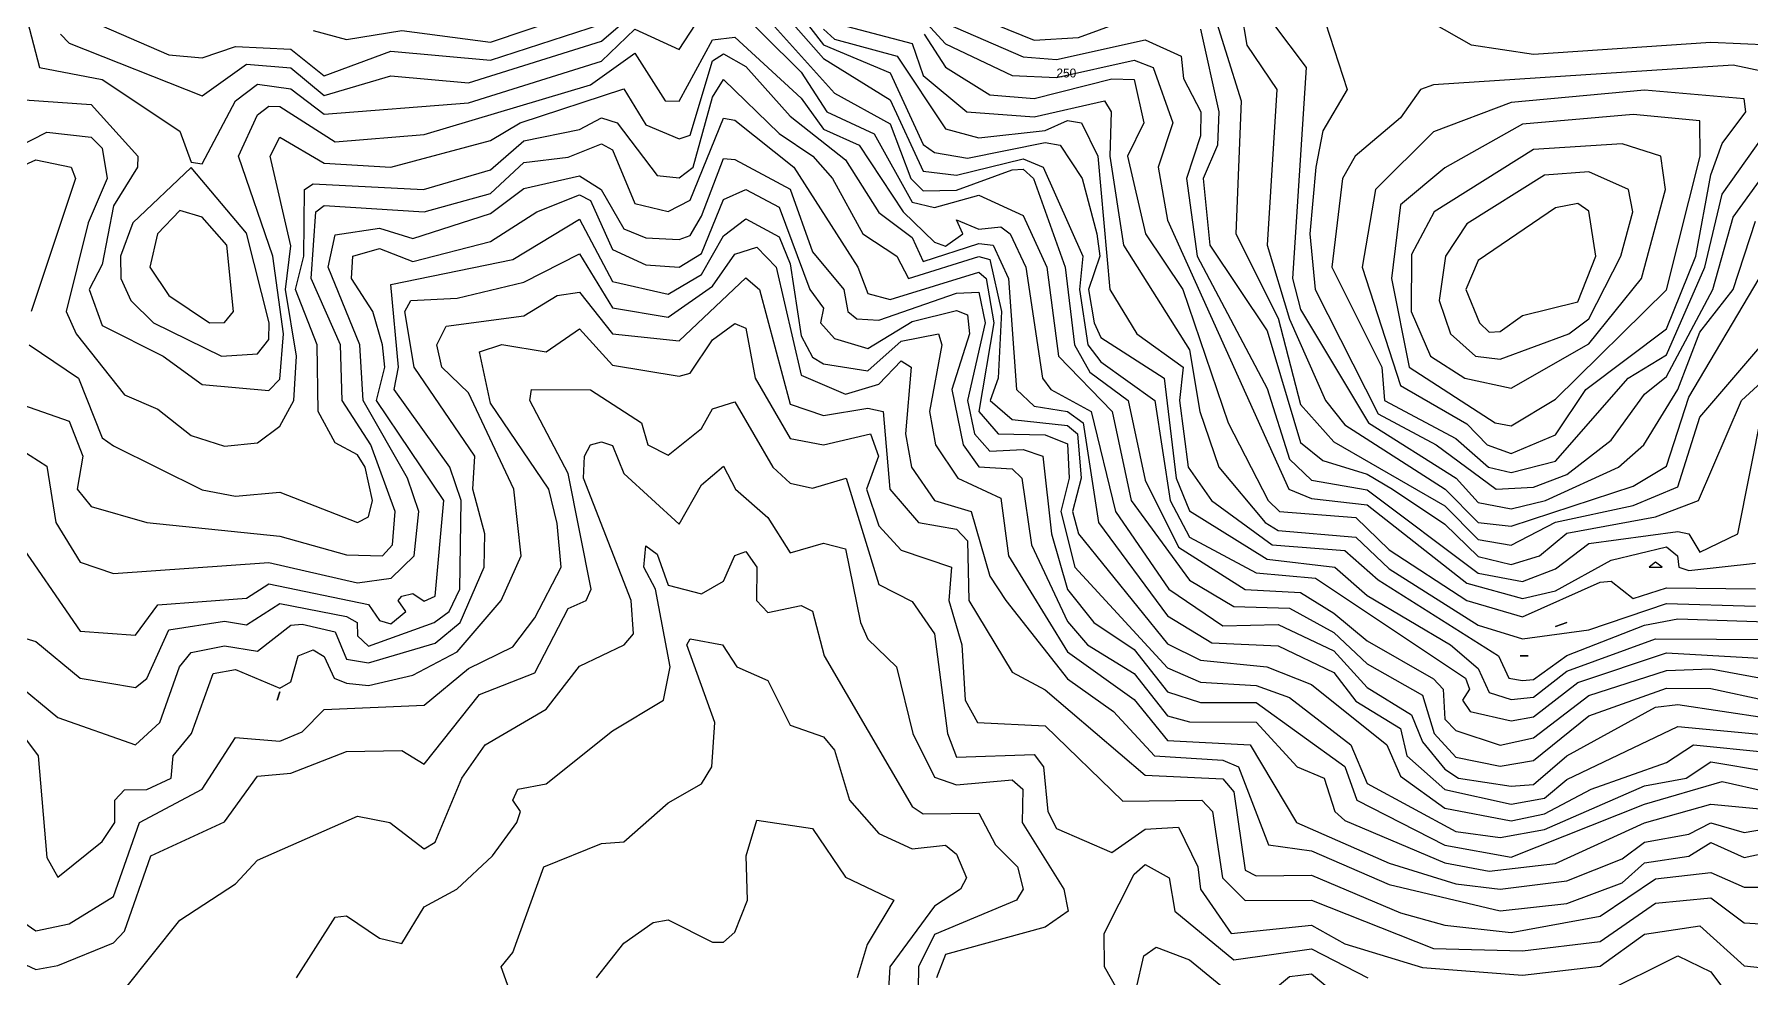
# Model space of a CAD drawing. Header units: metres. Extents: x 310028 to 360472, y 4137098 to 4159193.
# Drawn here: x 340161 to 342481, y 4156268 to 4157542 of the extents above; entities that cross this region are included whole.
import ezdxf

# ---------------------------------------------------------------- set-up
doc = ezdxf.new("R2010")
doc.units = ezdxf.units.M
for name, color, linetype in [('CONTOUR', 254, 'Continuous'), ('CONTOUR_INDEX', 33, 'Continuous'), ('CONTOUR_LABELS', 7, 'Continuous')]:
    doc.layers.add(name, color=color, linetype=linetype)

msp = doc.modelspace()

# ---------------------------------------------------------------- linework, layer by layer
at = {"layer": 'CONTOUR'}
for points, elevation in [([(342547.5, 4157525.5), (342427.5, 4157531.2), (342187.5, 4157514.8), (342103.8, 4157527.5), (342050.6, 4157557.5), (342007.5, 4157616.5), (341947.5, 4157632.1), (341932.5, 4157663.9), (341886.1, 4157692.5), (341881.3, 4157677.5), (341898.6, 4157662.5), (341909.2, 4157632.5), (341906.5, 4157557.5), (341935.6, 4157467.5), (341902.5, 4157411.8), (341893.2, 4157362.5), (341885.2, 4157272.5), (341892.5, 4157197.5), (341977.5, 4157029.3), (342056, 4156987.5), (342137.2, 4156927.5)], 310), ([(341107.5, 4157683), (341227.5, 4157527.8), (341317.5, 4157490.1), (341362.5, 4157393.3), (341377.5, 4157382.3), (341422.5, 4157374.9), (341527.5, 4157396.2), (341547.7, 4157392.5), (341577.1, 4157347.5), (341597, 4157272.5), (341601.3, 4157242.5), (341585.8, 4157197.5), (341593.7, 4157152.5), (341602.5, 4157132.8), (341688.2, 4157077.5), (341704.2, 4156942.5), (341722.5, 4156898.6), (341827.5, 4156833.1), (341919.1, 4156822.5), (341962.5, 4156784.2), (342075.5, 4156717.5), (342112.5, 4156685.6), (342127.5, 4156652.9), (342157.5, 4156643.7), (342187.5, 4156646.9), (342232.5, 4156681.8), (342352.5, 4156725.5), (342517.5, 4156724.7)], 210), ([(340132.4, 4157632.5), (340167.7, 4157497.5), (340252.5, 4157481.3), (340357.5, 4157411.3), (340372.5, 4157369.5), (340387.5, 4157367), (340432.5, 4157452.5), (340462.5, 4157474.7), (340507.5, 4157468.7), (340552.5, 4157434.3), (340747.5, 4157449.5), (340927.5, 4157505.8), (340972.5, 4157549.2), (341032.5, 4157521.7), (341077.5, 4157591.2)], 180), ([(341092.5, 4157629.9), (341242.5, 4157462.8), (341317.5, 4157421.3), (341345.5, 4157347.5), (341362.5, 4157330.6), (341407.5, 4157331.5), (341482.5, 4157358.9), (341497.5, 4157359.8), (341511.5, 4157347.5), (341554.4, 4157227.5), (341566.8, 4157122.5), (341587.5, 4157085.6), (341639.6, 4157047.5), (341662.5, 4156939.8), (341707.5, 4156849.4), (341797.5, 4156792.4), (341872.5, 4156788), (341917.5, 4156760.4), (341962.5, 4156722.7), (342052.5, 4156671.5), (342065.3, 4156657.5), (342067.5, 4156617.2), (342082.5, 4156601.6), (342142.5, 4156581.8), (342187.5, 4156591.9), (342262.5, 4156649.1), (342367.5, 4156682.8), (342427.5, 4156685.2), (342517.5, 4156668.3)], 190), ([(341092.5, 4157595.5), (341197.5, 4157491.2), (341232.3, 4157437.5), (341296.3, 4157407.5), (341347.5, 4157315.5), (341377.5, 4157308), (341437.5, 4157324.7), (341497.5, 4157297.2), (341529.7, 4157227.5), (341545.3, 4157107.5), (341618, 4157032.5), (341643.5, 4156912.5), (341722.5, 4156804.7), (341782.5, 4156769.1), (341857.5, 4156766.9), (341917.5, 4156734.2), (341962.5, 4156691.7), (342037.5, 4156649.4), (342053.4, 4156597.5), (342082.5, 4156565.9), (342142.5, 4156553.6), (342187.5, 4156561.1), (342262.5, 4156621.5), (342367.5, 4156659), (342427.5, 4156658.5), (342502.5, 4156642.1)], 180), ([(341317.5, 4157613.4), (341512.5, 4157534.3), (341572.5, 4157537.7), (341662.5, 4157570.7)], 270), ([(340196, 4157542.5), (340207.5, 4157530), (340387.5, 4157459), (340447.5, 4157501.7), (340507.5, 4157496.9), (340552.5, 4157459.6), (340642.5, 4157486), (340747.5, 4157476.8), (340927.5, 4157533), (340972.5, 4157571.6)], 190), ([(340537.5, 4157547.1), (340582.5, 4157535.3), (340657.5, 4157547.3), (340777.5, 4157531.4), (340927.5, 4157582.1)], 210), ([(341749.7, 4157587.5), (341792.5, 4157452.5), (341785, 4157272.5), (341842.5, 4157158.5), (341872.5, 4157041.9), (341917.5, 4156991.7), (342067.5, 4156905.3), (342112.5, 4156859.7), (342157.5, 4156852.1), (342217.5, 4156883.2), (342322.5, 4156905.7), (342382.5, 4156930.8), (342412.5, 4157025.1), (342496.1, 4157122.5)], 280), ([(341792.2, 4157572.5), (341799.8, 4157527.5), (341840.3, 4157467.5), (341827.3, 4157257.5), (341857.5, 4157157.2), (341906.2, 4157047.5), (341932.5, 4157014.5), (342068.1, 4156927.5), (342112.5, 4156882.7), (342157.5, 4156877.6), (342322.5, 4156931.7), (342367.5, 4156958.7), (342397.5, 4157052.1), (342492.6, 4157212.5)], 290), ([(341227.5, 4157549.2), (341242.5, 4157535.6), (341327.1, 4157512.5), (341392.5, 4157414.3), (341437.5, 4157402.1), (341527.5, 4157412.2), (341557.5, 4157425.8), (341576.2, 4157422.5), (341598.3, 4157377.5), (341614.7, 4157197.5), (341651.3, 4157137.5), (341713.9, 4157092.5), (341708.7, 4157047.5), (341720.6, 4156957.5), (341752, 4156912.5), (341834.2, 4156852.5), (341932.5, 4156844.7), (341977.5, 4156805.2), (342140.3, 4156702.5), (342154.3, 4156672.5), (342172.5, 4156669.2), (342187.5, 4156670.5), (342232.5, 4156703.1), (342337.5, 4156744.2), (342382.5, 4156752.5), (342502.5, 4156748.4)], 220), ([(341241.1, 4157557.5), (341347.5, 4157529.9), (341362.5, 4157486.3), (341421.6, 4157437.5), (341512.5, 4157430.7), (341607.6, 4157452.5), (341616.6, 4157437.5), (341614.9, 4157377.5), (341633.2, 4157257.5), (341722.5, 4157115.8), (341736.2, 4157032.5), (341762, 4156957.5), (341824.6, 4156882.5), (341842.5, 4156871.8), (341947.5, 4156862.9), (341992.5, 4156820.1), (342112.5, 4156744.1), (342172.5, 4156725.4), (342262.5, 4156737.6), (342367.5, 4156773.5), (342487.5, 4156769.6)], 230), ([(341392.5, 4157557.4), (341497.5, 4157511.6), (341542.5, 4157508.3), (341662.5, 4157534.7), (341711.2, 4157512.5), (341714.4, 4157482.5), (341737.7, 4157437.5), (341737.5, 4157405.1), (341718.3, 4157347.5), (341732.7, 4157242.5), (341827.5, 4157063.8), (341857.5, 4156968.3), (341887.5, 4156940), (341962.5, 4156927), (342112.5, 4156814.2), (342172.5, 4156803.2), (342217.5, 4156820), (342262.5, 4156854.4), (342382.5, 4156870.6), (342397.5, 4156867.5), (342412.5, 4156842.4), (342463.7, 4156867.5), (342496.5, 4157032.5)], 260), ([(341737.5, 4157549.3), (341762.3, 4157437.5), (341760.5, 4157392.5), (341741.1, 4157347.5), (341749.9, 4157257.5), (341827.5, 4157141.4), (341872.5, 4156990.7), (341902.5, 4156966.3), (341962.5, 4156948.1), (341996.7, 4156927.5), (342067.5, 4156880.5), (342112.5, 4156836.8), (342157.5, 4156825.9), (342195.5, 4156837.5), (342232.5, 4156868.2), (342352.5, 4156890.3), (342410.7, 4156912.5), (342468.7, 4157047.5), (342517.9, 4157092.5)], 270), ([(340147.5, 4157453.8), (340237.5, 4157447.2), (340300.5, 4157377.5), (340300.3, 4157362.5), (340267.5, 4157310.3), (340252.5, 4157231.4), (340234.8, 4157197.5), (340252.5, 4157148.9), (340334.9, 4157107.5), (340387.5, 4157069.3), (340477.5, 4157061.2), (340492.5, 4157076.5), (340497.3, 4157137.5), (340482.9, 4157242.5), (340436.5, 4157377.5), (340462.5, 4157433.5), (340477.5, 4157445.1), (340492.5, 4157444.5), (340567.5, 4157397), (340687.5, 4157406.6), (340912.5, 4157473.7), (340972.5, 4157516.9), (341013.3, 4157452.5), (341032.5, 4157451.7), (341077.5, 4157534.9), (341107.5, 4157538.2), (341197.5, 4157455.7), (341227.5, 4157414.1), (341275.8, 4157392.5), (341335.2, 4157302.5), (341377.5, 4157261.4), (341392.5, 4157255.8), (341416, 4157272.5), (341407.5, 4157291.7), (341437.5, 4157278.9), (341467.5, 4157282.1), (341479.8, 4157272.5), (341501, 4157227.5), (341523.9, 4157077.5), (341535.1, 4157062.5), (341589.7, 4157032.5), (341622.3, 4156897.5), (341694.7, 4156792.5), (341767.5, 4156743.3), (341842.5, 4156744.9), (341917.5, 4156709.5), (341962.5, 4156659.8), (342022.5, 4156622.8), (342037.5, 4156586.5), (342067.5, 4156549.3), (342086.2, 4156537.5), (342157.5, 4156526.7), (342187.5, 4156528.8), (342232.5, 4156567.7), (342352.5, 4156633.1), (342382.5, 4156636.8), (342502.5, 4156618.7)], 170), ([(341363.7, 4157542.5), (341392.5, 4157497.6), (341452.5, 4157460.2), (341512.5, 4157455.6), (341617.5, 4157482.1), (341647.5, 4157481.3), (341660.8, 4157422.5), (341638.8, 4157377.5), (341662.8, 4157272.5), (341713.4, 4157197.5), (341774.5, 4157017.5), (341828.6, 4156912.5), (341844.2, 4156897.5), (341947.5, 4156889.4), (341992.5, 4156845.9), (342097.5, 4156777.3), (342172.5, 4156755.4), (342277.5, 4156802.2), (342292.5, 4156803.5), (342322.5, 4156779.9), (342367.5, 4156794.6), (342487.5, 4156793.1)], 240), ([(340117.5, 4157379.2), (340177.5, 4157410.1), (340237.5, 4157403.1), (340252.5, 4157388.4), (340259.2, 4157347.5), (340233.5, 4157287.5), (340203.6, 4157167.5), (340217.3, 4157137.5), (340282.5, 4157055.2), (340327.5, 4157035.9), (340372.5, 4157000.4), (340417.5, 4156985.6), (340462.5, 4156990.5), (340492.5, 4157012.7), (340511.4, 4157047.5), (340515.2, 4157107.5), (340500.4, 4157197.5), (340507.5, 4157256.4), (340479.4, 4157377.5), (340492.5, 4157403.2), (340552.5, 4157368), (340642.5, 4157362.8), (340777.5, 4157398.5), (340817.3, 4157422.5), (340957.5, 4157468.7), (340987.5, 4157420), (341032.5, 4157401.1), (341047.5, 4157405.8), (341077.5, 4157506.3), (341092.5, 4157516), (341122.5, 4157498.7), (341182.5, 4157431.8), (341257.5, 4157372.4), (341302.5, 4157301.5), (341347.5, 4157267.9), (341362.5, 4157235.4), (341437.5, 4157259.5), (341457.1, 4157257.5), (341477.8, 4157212.5), (341488.4, 4157062.5), (341512.5, 4157040), (341557.5, 4157032.8), (341578.5, 4157017.5), (341599.5, 4156882.5), (341692.5, 4156756.7), (341752.5, 4156720.2), (341842.5, 4156715.9), (341917.5, 4156680.2), (341947.5, 4156641.4), (342007.5, 4156604.4), (342016.2, 4156567.5), (342067.5, 4156521.9), (342157.5, 4156502.2), (342202.5, 4156510.5), (342232.5, 4156535.7), (342382.5, 4156606.9), (342502.5, 4156596)], 160), ([(342126.8, 4156957.5), (342157.5, 4156950.2), (342217.5, 4156965.4), (342315.6, 4157077.5), (342367.5, 4157109.1), (342419.2, 4157227.5), (342442.5, 4157326.2), (342543.1, 4157467.5), (342542.7, 4157482.5), (342457.5, 4157500.5), (342052.5, 4157474), (342034.7, 4157467.5), (342007.5, 4157429.4), (341946.4, 4157377.5), (341929.5, 4157347.5), (341914.9, 4157227.5), (341982.5, 4157092.5), (341986.2, 4157047.5), (342082.5, 4156996), (342126.8, 4156957.5)], 320), ([(342125.1, 4156987.5), (342157.5, 4156975.9), (342217.5, 4157000.9), (342258.5, 4157062.5), (342367.5, 4157144.5), (342407.1, 4157242.5), (342427.5, 4157352.5), (342442.5, 4157394.5), (342474.8, 4157437.5), (342472.5, 4157455.2), (342337.5, 4157466.5), (342157.5, 4157450.1), (342052.5, 4157410.2), (341974.1, 4157332.5), (341956.1, 4157227.5), (342007.5, 4157067.6), (342097.5, 4157015.9), (342125.1, 4156987.5)], 330), ([(340117.5, 4157051), (340207.5, 4157019.4), (340226, 4156972.5), (340218.6, 4156927.5), (340237.5, 4156904.5), (340312.5, 4156882.9), (340492.5, 4156864.4), (340582.5, 4156839), (340631.4, 4156837.5), (340644.9, 4156852.5), (340648.4, 4156897.5), (340615.7, 4156987.5), (340576.8, 4157047.5), (340574.6, 4157122.5), (340534.7, 4157212.5), (340541.3, 4157302.5), (340552.5, 4157310.7), (340687.5, 4157302.4), (340777.5, 4157327.1), (340822.5, 4157368.8), (340882.5, 4157376.3), (340927.5, 4157394.3), (340942.5, 4157386.1), (340972.5, 4157313.5), (341017.5, 4157302.9), (341047.5, 4157317.9), (341092.5, 4157429), (341107.5, 4157426.4), (341187.6, 4157362.5), (341274.2, 4157227.5), (341287.5, 4157192.1), (341317.5, 4157184.1), (341437.5, 4157220.8), (341447.4, 4157212.5), (341458, 4157152.5), (341437.5, 4157032.5), (341463.6, 4157002.5), (341527.5, 4157001.1), (341557.5, 4156988.8), (341559.8, 4156942.5), (341548.3, 4156897.5), (341567.4, 4156822.5), (341692.5, 4156686.2), (341737.5, 4156667), (341812.5, 4156662.6), (341857.5, 4156646.5), (341940.4, 4156582.5), (341962.5, 4156530.1), (342082.5, 4156465.3), (342142.5, 4156457), (342202.5, 4156467.9), (342337.5, 4156526.8), (342394, 4156537.5), (342427.5, 4156559.3), (342502.5, 4156547)], 140), ([(342135.6, 4157017.5), (342157.5, 4157013.2), (342217.5, 4157049.2), (342367.5, 4157196.9), (342413.1, 4157377.5), (342412.5, 4157425.1), (342322.5, 4157434), (342172.5, 4157421), (342067.5, 4157361.7), (342007.5, 4157311.6), (341995.5, 4157212.5), (342019.6, 4157092.5), (342135.6, 4157017.5)], 340), ([(342137.2, 4156927.5), (342187.5, 4156930.2), (342232.5, 4156947.4), (342292.5, 4156993.9), (342337.5, 4157056), (342367.5, 4157079.7), (342430.1, 4157197.5), (342457.5, 4157295.3), (342547.5, 4157419.2)], 310), ([(340132.5, 4156987.8), (340177.5, 4156958.6), (340189.7, 4156882.5), (340222.5, 4156829.2), (340267.5, 4156813.9), (340477.5, 4156828.8), (340597.5, 4156801.3), (340642.9, 4156807.5), (340674.2, 4156837.5), (340680.5, 4156897.5), (340665.1, 4156942.5), (340605.4, 4157047.5), (340600.5, 4157122.5), (340557.7, 4157227.5), (340567.5, 4157271.5), (340627.5, 4157280.3), (340672.5, 4157266.4), (340777.5, 4157300.3), (340822.5, 4157334), (340897.5, 4157350.9), (340926.8, 4157332.5), (340957.5, 4157279.6), (340987.5, 4157267.3), (341032.5, 4157265.1), (341047.5, 4157270.2), (341062.5, 4157296.7), (341092.5, 4157374.3), (341107.5, 4157373.1), (341182.5, 4157333.1), (341212.5, 4157248.5), (341255.3, 4157197.5), (341260.3, 4157167.5), (341272.5, 4157157.9), (341302.5, 4157155.8), (341407.5, 4157192.5), (341437.5, 4157194), (341446.1, 4157152.5), (341422.1, 4157047.5), (341431.6, 4157002.5), (341452.5, 4156978.9), (341497.5, 4156981.5), (341524.1, 4156972.5), (341536, 4156867.5), (341557.5, 4156792.4), (341593, 4156747.5), (341647.5, 4156711.1), (341692.5, 4156653.8), (341737.5, 4156639.6), (341812.5, 4156639.4), (341932.5, 4156552.9), (341948.6, 4156507.5), (342067.5, 4156446.9), (342157.5, 4156430.7), (342337.5, 4156502.3), (342442.5, 4156533), (342502.5, 4156519.4)], 130), ([(340413.6, 4157107.5), (340462.5, 4157110.6), (340477.5, 4157130), (340477.9, 4157152.5), (340447.5, 4157273.4), (340372.5, 4157362.4), (340293.7, 4157287.5), (340276.9, 4157242.5), (340277.7, 4157212.5), (340291, 4157182.5), (340321.8, 4157152.5), (340413.6, 4157107.5)], 180), ([(342108.9, 4157107.5), (342142.5, 4157103.5), (342235.5, 4157137.5), (342262.5, 4157157.9), (342305.4, 4157242.5), (342321.7, 4157302.5), (342316.1, 4157332.5), (342262.5, 4157356.6), (342202.5, 4157351.9), (342097.5, 4157286.3), (342068.5, 4157242.5), (342060, 4157182.5), (342075.3, 4157137.5), (342108.9, 4157107.5)], 360), ([(340132.2, 4156867.5), (340222.5, 4156736.1), (340297.5, 4156730.3), (340327.5, 4156771.7), (340447.5, 4156780.3), (340477.5, 4156800), (340612.5, 4156772.1), (340627.5, 4156750.4), (340642.5, 4156745.8), (340662.9, 4156762.5), (340652.6, 4156777.5), (340657.5, 4156783.1), (340672.5, 4156786.8), (340687.5, 4156776.3), (340702.5, 4156783.2), (340714.2, 4156912.5), (340623.1, 4157047.5), (340634.5, 4157092.5), (340631.5, 4157122.5), (340618.1, 4157167.5), (340589.2, 4157212.5), (340591.1, 4157242.5), (340627.5, 4157253), (340672.5, 4157235.1), (340777.5, 4157262.5), (340840.1, 4157302.5), (340897.5, 4157325.5), (340912.5, 4157317.6), (340942.5, 4157251.4), (340987.5, 4157230.8), (341032.5, 4157227.7), (341062.5, 4157245.9), (341092.5, 4157319.2), (341122.5, 4157332.6), (341167.5, 4157308.5), (341209, 4157197.5), (341227.5, 4157172.1), (341223.7, 4157152.5), (341242.5, 4157131.3), (341287.5, 4157117.9), (341347.5, 4157154.3), (341407.5, 4157169.2), (341422.5, 4157163.3), (341425.2, 4157137.5), (341401, 4157062.5), (341416.5, 4156987.5), (341437.5, 4156957.7), (341482.5, 4156955.1), (341495.9, 4156942.5), (341508.6, 4156852.5), (341557.5, 4156748.8), (341584.5, 4156717.5), (341647.5, 4156678.9), (341692.5, 4156621.6), (341722.5, 4156613.3), (341812.5, 4156613), (341868, 4156552.5), (341904.3, 4156537.5), (341918.9, 4156492.5), (341932.5, 4156480.1), (342067.5, 4156423.1), (342127.5, 4156411.5), (342217.5, 4156422.1), (342337.5, 4156477.1), (342427.5, 4156502.1), (342517.5, 4156493.5)], 120), ([(342114.5, 4157152.5), (342127.5, 4157140), (342142.5, 4157140.5), (342172.5, 4157162.3), (342247.5, 4157181), (342271.6, 4157242.5), (342262.5, 4157303.3), (342247.5, 4157313.7), (342217.5, 4157307.9), (342112.5, 4157236.7), (342096.1, 4157197.5), (342114.5, 4157152.5)], 370), ([(340117.5, 4156735.3), (340162.5, 4156721.8), (340222.5, 4156672.6), (340297.5, 4156660), (340312.5, 4156671.8), (340342.5, 4156737.8), (340417.5, 4156749.2), (340447.5, 4156744.3), (340492.5, 4156773.5), (340582.5, 4156755.6), (340596.9, 4156747.5), (340597.5, 4156729.6), (340612.5, 4156715.8), (340701.3, 4156747.5), (340721.5, 4156762.5), (340735.9, 4156792.5), (340737.5, 4156912.5), (340722.5, 4156957.5), (340647, 4157062.5), (340653, 4157092.5), (340642.5, 4157204.1), (340807.5, 4157238.1), (340897.5, 4157292.3), (340942.5, 4157208.2), (341017.5, 4157191.1), (341062.5, 4157217.7), (341092.5, 4157270), (341122.5, 4157292.9), (341167.5, 4157268.5), (341182.5, 4157232.1), (341197.5, 4157134.7), (341212.5, 4157106.1), (341227.5, 4157096.9), (341287.5, 4157087.6), (341332.5, 4157127.6), (341383, 4157137.5), (341387.8, 4157122.5), (341370.7, 4157032.5), (341379, 4156987.5), (341409, 4156942.5), (341467.5, 4156915.7), (341477.8, 4156837.5), (341557.5, 4156708), (341647.5, 4156643.4), (341692.5, 4156588.3), (341804.6, 4156582.5), (341866.9, 4156477.5), (341992.5, 4156422.7), (342082.5, 4156394.7), (342142.5, 4156387.6), (342232.5, 4156398.7), (342307.5, 4156428.4), (342337.5, 4156451.1), (342397.5, 4156461.9), (342427.5, 4156477.2), (342472.5, 4156464.1), (342592.5, 4156484.5)], 110), ([(340397.6, 4157152.5), (340417.5, 4157152.7), (340429.9, 4157167.5), (340421, 4157257.5), (340387.5, 4157295.3), (340357.5, 4157304), (340327.2, 4157272.5), (340316.9, 4157227.5), (340342.5, 4157189.2), (340397.6, 4157152.5)], 190), ([(340143.1, 4156597.5), (340166, 4156567.5), (340177.5, 4156430), (340192.5, 4156403.4), (340252.5, 4156451.9), (340269.6, 4156477.5), (340269.6, 4156507.5), (340282.5, 4156521.6), (340312.5, 4156522.1), (340345.6, 4156537.5), (340348.2, 4156567.5), (340372.9, 4156597.5), (340402.5, 4156678.8), (340432.5, 4156684), (340492.5, 4156658.7), (340507.5, 4156667.5), (340517.1, 4156702.5), (340537.5, 4156710.8), (340552.5, 4156701.7), (340566.1, 4156672.5), (340582.5, 4156665.8), (340612.5, 4156662.4), (340672.5, 4156676.6), (340732.5, 4156708), (340791.8, 4156777.5), (340818.8, 4156837.5), (340809.1, 4156927.5), (340747.5, 4157057.9), (340711.7, 4157092.5), (340704.9, 4157122.5), (340717.5, 4157148), (340822.5, 4157161.9), (340867.5, 4157189.3), (340897.5, 4157194), (340942.5, 4157137.6), (341032.5, 4157127.9), (341122.5, 4157213.3), (341141.1, 4157197.5), (341182.5, 4157042.7), (341227.5, 4157027.4), (341287.5, 4157037.3), (341308.2, 4157032.5), (341317.3, 4156927.5), (341356.1, 4156882.5), (341407.5, 4156873.5), (341422.5, 4156857.9), (341424.2, 4156777.5), (341482.5, 4156680.3), (341527.5, 4156656.7), (341662.5, 4156541.2), (341767.5, 4156536.5), (341782.5, 4156518.8), (341797.5, 4156413), (341812.5, 4156405.2), (341887.5, 4156406.4), (342007.5, 4156355.4), (342067.5, 4156338.6), (342157.5, 4156328.7), (342277.5, 4156351.1), (342352.5, 4156401.4), (342427.5, 4156409.7), (342472.5, 4156390.3), (342502.5, 4156389.9)], 90), ([(340146.4, 4156342.5), (340162.5, 4156331.1), (340207.5, 4156340.7), (340267.5, 4156377.6), (340303, 4156477.5), (340387.6, 4156522.5), (340432.5, 4156592.1), (340492.5, 4156587.4), (340522.5, 4156600), (340552.5, 4156630.1), (340687.5, 4156635.8), (340747.5, 4156685.3), (340807.5, 4156714.9), (340837.5, 4156754), (340873, 4156822.5), (340867.5, 4156881.4), (340856.4, 4156927.5), (340777.5, 4157043.9), (340762.5, 4157113.3), (340792.5, 4157123.1), (340852.5, 4157113.3), (340897.5, 4157144.4), (340942.5, 4157095.4), (341032.5, 4157080.5), (341047.5, 4157084.4), (341077.5, 4157129.4), (341107.5, 4157151.7), (341122.5, 4157145.3), (341135, 4157077.5), (341182.5, 4156996.1), (341227.5, 4156987.4), (341291.1, 4157002.5), (341301.8, 4156972.5), (341285.9, 4156927.5), (341302.5, 4156878.1), (341332.5, 4156845.4), (341400.6, 4156822.5), (341397.1, 4156777.5), (341414.4, 4156717.5), (341419.3, 4156642.5), (341436, 4156612.5), (341527.5, 4156607.9), (341632.5, 4156506.1), (341739.1, 4156507.5), (341753.4, 4156492.5), (341767.1, 4156402.5), (341797.5, 4156372), (341887.5, 4156372.7), (342052.5, 4156307.3), (342172.5, 4156304), (342277.5, 4156316.8), (342352.5, 4156368.7), (342427.5, 4156375.5), (342472.5, 4156341.8), (342517.5, 4156339.2)], 80), ([(340123.1, 4156297.5), (340162.5, 4156278.9), (340192.5, 4156284.3), (340267.5, 4156314.9), (340282.5, 4156330.5), (340317.9, 4156432.5), (340417.5, 4156478.5), (340462.5, 4156540.1), (340507.5, 4156544.3), (340582.5, 4156573.2), (340657.5, 4156574.7), (340687.5, 4156556.4), (340762.5, 4156650.4), (340837.5, 4156679.6), (340882.5, 4156766.3), (340906.7, 4156777.5), (340913.3, 4156792.5), (340882.5, 4156948.9), (340830.5, 4157047.5), (340833, 4157062.5), (340912.5, 4157062.1), (340981.7, 4157017.5), (340990.3, 4156987.5), (341017.5, 4156973.8), (341062.5, 4157009.7), (341077.5, 4157036.2), (341107.5, 4157045.7), (341159.3, 4156957.5), (341182.5, 4156936), (341212.5, 4156928.9), (341258.4, 4156942.5), (341302.5, 4156799), (341347.5, 4156776), (341377.5, 4156732.3), (341395.3, 4156597.5), (341407.5, 4156565.5), (341512.5, 4156569.1), (341525, 4156552.5), (341531.1, 4156492.5), (341542.5, 4156469.2), (341617.5, 4156436.8), (341662.5, 4156468.6), (341707.5, 4156471.2), (341733.5, 4156417.5), (341737.5, 4156387.4), (341778.6, 4156327.5), (341887.5, 4156338.9), (341932.5, 4156313.4), (342037.5, 4156281.6), (342172.5, 4156271.2), (342277.5, 4156283.4), (342337.5, 4156326.4), (342412.5, 4156337.8), (342472.5, 4156283.7), (342502.5, 4156280.6)], 70), ([(340282.5, 4156251.8), (340357.5, 4156345.4), (340432.5, 4156394.4), (340462.5, 4156426.7), (340597.5, 4156486.1), (340641.2, 4156477.5), (340687.5, 4156442), (340702.5, 4156450.7), (340738.4, 4156537.5), (340770.1, 4156582.5), (340852.5, 4156630.7), (340897.5, 4156688.8), (340958.2, 4156717.5), (340970.8, 4156732.5), (340967.4, 4156777.5), (340903.3, 4156942.5), (340904.3, 4156972.5), (340912.5, 4156987.6), (340927.5, 4156991.7), (340942.5, 4156986.5), (340957.5, 4156949.1), (341032.5, 4156880.4), (341062.5, 4156933.8), (341092.5, 4156958.9), (341108.5, 4156927.5), (341152.5, 4156889.3), (341182.5, 4156841.6), (341227.5, 4156854.9), (341257.5, 4156847), (341277.4, 4156747.5), (341287.5, 4156725.2), (341326.4, 4156687.5), (341348.3, 4156597.5), (341377.5, 4156538.5), (341407.5, 4156528.4), (341482.5, 4156535.2), (341497.2, 4156522.5), (341496.3, 4156477.5), (341552.7, 4156387.5), (341558.5, 4156357.5), (341527.5, 4156336.2), (341392.5, 4156299.3), (341380.3, 4156267.5)], 60), ([(342217.5, 4156742.1), (342232.8, 4156747.5), (342217.5, 4156742.1)], 230), ([(340802.6, 4156252.5), (340791.7, 4156282.5), (340807.5, 4156301.8), (340849.6, 4156417.5), (340927.5, 4156449.3), (340957.5, 4156451.3), (341017.5, 4156503.9), (341062.5, 4156529.8), (341076.7, 4156552.5), (341080.5, 4156612.5), (341043, 4156717.5), (341047.5, 4156725.4), (341091.2, 4156717.5), (341110.3, 4156687.5), (341152.5, 4156669.3), (341182.5, 4156609.1), (341227.5, 4156593), (341242.5, 4156575.2), (341262.9, 4156507.5), (341302.4, 4156462.5), (341347.5, 4156441.7), (341392.5, 4156447), (341407.5, 4156434.8), (341420.9, 4156402.5), (341412.6, 4156387.5), (341377.5, 4156364.3), (341317.3, 4156282.5), (341315.3, 4156252.5)], 40), ([(342169.4, 4156702.5), (342180.2, 4156702.5), (342169.4, 4156702.5)], 230), ([(340489.1, 4156642.5), (340492.5, 4156653.8), (340489.1, 4156642.5)], 90), ([(340920.5, 4156267.5), (340957.5, 4156314.4), (340997.4, 4156342.5), (341017.5, 4156346.1), (341077.5, 4156315.6), (341092.5, 4156315.7), (341107.5, 4156329.4), (341125, 4156372.5), (341123.1, 4156432.5), (341137.5, 4156480.6), (341212.5, 4156469.5), (341257.5, 4156403.4), (341322.8, 4156372.5), (341286.6, 4156312.5), (341273.1, 4156267.5)], 30), ([(341624.7, 4156252.5), (341607.3, 4156282.5), (341607.2, 4156327.5), (341647.5, 4156407.7), (341662.5, 4156420.5), (341694.9, 4156402.5), (341702.7, 4156357.5), (341782.5, 4156291.8), (341887.5, 4156306.7), (341963.4, 4156267.5)], 60), ([(342277.5, 4156245.2), (342382.5, 4156297.2), (342427.5, 4156275.6), (342472.5, 4156215.3)], 60)]:
    msp.add_lwpolyline(points, dxfattribs=dict(at, elevation=elevation))
at = {"layer": 'CONTOUR_INDEX'}
for points, elevation in [([(341092.5, 4157663), (341227.5, 4157509.7), (341317.5, 4157453.7), (341362.5, 4157357.5), (341407.5, 4157352), (341497.5, 4157374), (341524.4, 4157362.5), (341578.1, 4157242.5), (341573.8, 4157197.5), (341585.1, 4157122.5), (341602.5, 4157099.9), (341675.4, 4157047.5), (341696.1, 4156912.5), (341722.5, 4156863.1), (341812.5, 4156814.9), (341892.7, 4156807.5), (342095.4, 4156672.5), (342101, 4156657.5), (342091.6, 4156642.5), (342101.9, 4156627.5), (342157.5, 4156614.7), (342187.5, 4156620.4), (342247.5, 4156666.6), (342367.5, 4156706.8), (342532.5, 4156697.4)], 200), ([(340237.5, 4157560.1), (340342.5, 4157514.5), (340387.5, 4157510.2), (340432.5, 4157525.8), (340507.5, 4157522), (340552.5, 4157486.1), (340642.5, 4157519.6), (340777.5, 4157507.4), (340927.5, 4157555.9)], 200), ([(341362.5, 4157562.3), (341392.5, 4157529.3), (341482.5, 4157486.6), (341542.5, 4157483.9), (341647.5, 4157507.2), (341673.3, 4157497.5), (341699.7, 4157422.5), (341679.9, 4157362.5), (341692.5, 4157291.3), (341856.6, 4156927.5), (341887.5, 4156915.1), (341962.5, 4156906.6), (342097.5, 4156800.8), (342172.5, 4156780.2), (342217.5, 4156790.5), (342292.5, 4156831.6), (342367.5, 4156849.8), (342382.1, 4156837.5), (342384.2, 4156822.5), (342397.5, 4156817.9), (342487.5, 4156827.9)], 250), ([(341834.6, 4157557.5), (341880.1, 4157497.5), (341861.5, 4157212.5), (341872.5, 4157170.3), (341964.6, 4157017.5), (342083.2, 4156942.5), (342112.5, 4156909.6), (342157.5, 4156901.2), (342203.8, 4156912.5), (342302.6, 4156957.5), (342336.8, 4156987.5), (342382.5, 4157062.2), (342412.5, 4157139.8), (342457.4, 4157197.5), (342487.5, 4157289.9)], 300), ([(340153.8, 4157122.5), (340220.2, 4157077.5), (340252.5, 4156997.2), (340267.5, 4156986.4), (340387.5, 4156926.7), (340432.5, 4156918.1), (340492.5, 4156923.7), (340597.4, 4156882.5), (340612.5, 4156890.3), (340617.9, 4156912.5), (340607.7, 4156957.5), (340597.5, 4156973.9), (340567.5, 4156990.5), (340544.3, 4157032.5), (340542.9, 4157122.5), (340513.8, 4157197.5), (340525.1, 4157242.5), (340525.9, 4157332.5), (340537.5, 4157340.2), (340686.9, 4157332.5), (340777.5, 4157359.3), (340822.5, 4157398.1), (340897.5, 4157413.7), (340927.5, 4157429.4), (340948.7, 4157422.5), (341002.5, 4157351.6), (341032.5, 4157348.4), (341051.3, 4157362.5), (341077.5, 4157457.1), (341092.5, 4157481.2), (341167.5, 4157408.2), (341213.1, 4157377.5), (341239.7, 4157347.5), (341280.7, 4157272.5), (341326.6, 4157242.5), (341342.4, 4157212.5), (341437.5, 4157241.9), (341452.5, 4157237.8), (341468.2, 4157167.5), (341463.7, 4157077.5), (341453, 4157047.5), (341482.5, 4157021.8), (341557.5, 4157013.9), (341570.8, 4157002.5), (341576, 4156942.5), (341564.1, 4156897.5), (341572.5, 4156867.2), (341692.5, 4156718.8), (341737.5, 4156696.7), (341827.1, 4156687.5), (341887.5, 4156663.8), (341989.1, 4156582.5), (342007.5, 4156540.2), (342067.5, 4156496.7), (342157.5, 4156479.6), (342202.5, 4156489.1), (342265.6, 4156522.5), (342367.5, 4156558.7), (342403.9, 4156582.5), (342502.5, 4156572.5)], 150), ([(342094.5, 4157077.5), (342157.5, 4157064.3), (342262.5, 4157124.2), (342333.7, 4157212.5), (342366, 4157332.5), (342359.6, 4157377.5), (342307.5, 4157394), (342187.5, 4157386.5), (342053.1, 4157302.5), (342022.5, 4157244.9), (342022, 4157167.5), (342048.5, 4157107.5), (342094.5, 4157077.5)], 350), ([(340102.5, 4157345.5), (340162.5, 4157372.6), (340210.5, 4157362.5), (340216.1, 4157347.5), (340156.5, 4157167.5)], 150), ([(340132.5, 4156668.6), (340192.5, 4156619.1), (340297.5, 4156582.3), (340330.5, 4156612.5), (340356.7, 4156687.5), (340372.5, 4156707.1), (340417.5, 4156716.3), (340462.5, 4156709.1), (340507.5, 4156744.2), (340522.5, 4156745.4), (340567.5, 4156735.2), (340582.5, 4156698.3), (340612.5, 4156693.3), (340702.5, 4156719.7), (340736.4, 4156747.5), (340768.8, 4156822.5), (340769.5, 4156867.5), (340753.6, 4156927.5), (340756.1, 4156972.5), (340674, 4157092.5), (340661.7, 4157167.5), (340669.7, 4157182.5), (340732.5, 4157185.8), (340822.5, 4157207.5), (340897.5, 4157245.7), (340942.5, 4157172.8), (341017.5, 4157159.9), (341077.5, 4157201.8), (341107.5, 4157245.2), (341137.5, 4157254.8), (341163.5, 4157227.5), (341197.5, 4157081.8), (341257.5, 4157056), (341302.5, 4157069.7), (341332.5, 4157101.2), (341345.9, 4157092.5), (341338.6, 4157002.5), (341346.7, 4156957.5), (341377.5, 4156912.2), (341427.3, 4156897.5), (341452.5, 4156810.4), (341474.3, 4156777.5), (341557.5, 4156671.6), (341619.9, 4156627.5), (341675.2, 4156567.5), (341767.5, 4156561.5), (341788.5, 4156552.5), (341829.4, 4156447.5), (341887.5, 4156439.2), (341992.5, 4156393.7), (342142.5, 4156357.9), (342232.5, 4156368), (342307.5, 4156395.9), (342337.5, 4156423), (342397.5, 4156432), (342427.5, 4156450.4), (342472.5, 4156430.2), (342607.5, 4156459.6)], 100), ([(340515.1, 4156267.5), (340567.5, 4156349.6), (340582.5, 4156351.2), (340627.5, 4156321.2), (340657.5, 4156314), (340687.5, 4156363.7), (340731.8, 4156387.5), (340780.2, 4156432.5), (340813, 4156477.5), (340817.8, 4156492.5), (340807.4, 4156507.5), (340814.4, 4156522.5), (340852.5, 4156529.7), (340942.5, 4156601.1), (341011.4, 4156642.5), (341020.3, 4156687.5), (341000.4, 4156792.5), (340984.7, 4156822.5), (340987.5, 4156851.3), (341002.5, 4156840.1), (341017.5, 4156798.2), (341062.5, 4156786.5), (341092.5, 4156803.6), (341107.5, 4156838.1), (341122.5, 4156843.6), (341137.5, 4156822.5), (341136.9, 4156777.5), (341152.5, 4156761), (341197.5, 4156770.6), (341212.5, 4156763), (341228.3, 4156702.5), (341347.5, 4156499.1), (341362.5, 4156489.2), (341437.5, 4156490.1), (341460.3, 4156447.5), (341489.8, 4156417.5), (341497.5, 4156387.5), (341488.5, 4156372.5), (341377.5, 4156326.2), (341355.9, 4156282.5), (341355, 4156222.5)], 50), ([(342343.8, 4156822.5), (342361.3, 4156822.5), (342352.5, 4156829), (342343.8, 4156822.5)], 250), ([(341650.1, 4156252.5), (341660.8, 4156297.5), (341677.5, 4156309.1), (341722.5, 4156291.8), (341782.5, 4156242.7)], 50), ([(341827.5, 4156244.1), (341857.5, 4156269.6), (341887.5, 4156272.9), (341932.5, 4156235.7)], 50)]:
    msp.add_lwpolyline(points, dxfattribs=dict(at, elevation=elevation))

# ---------------------------------------------------------------- texts
at = {"layer": 'CONTOUR_LABELS'}
msp.add_text('250', height=12, dxfattribs=at).set_placement((341542.5, 4157483.9))

doc.saveas('drawing.dxf')
